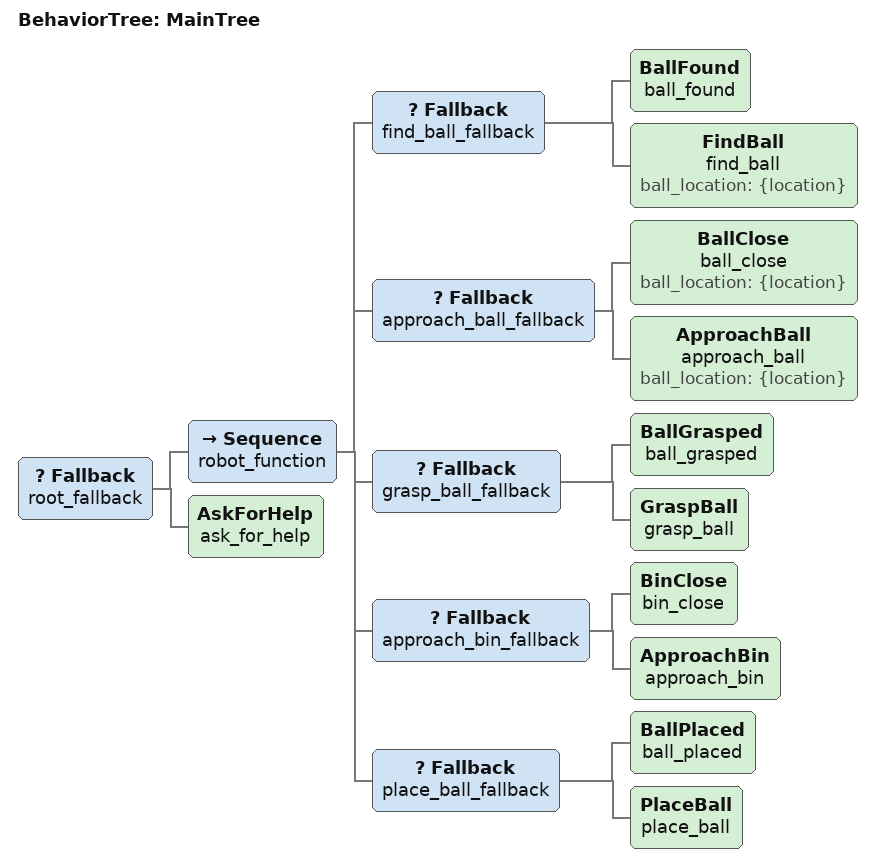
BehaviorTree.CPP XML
<?xml version="1.0" encoding="UTF-8"?>
<root BTCPP_format="3"
      main_tree_to_execute="MainTree">
  <BehaviorTree ID="MainTree">
    <Fallback name="root_fallback">
      <Sequence name="robot_function">
        <Fallback name="find_ball_fallback">
          <BallFound name="ball_found"/>
          <FindBall name="find_ball"
                    ball_location="{location}"/>
        </Fallback>
        <Fallback name="approach_ball_fallback">
          <BallClose name="ball_close"
                     ball_location="{location}"/>
          <ApproachBall name="approach_ball"
                        ball_location="{location}"/>
        </Fallback>
        <Fallback name="grasp_ball_fallback">
          <BallGrasped name="ball_grasped"/>
          <GraspBall name="grasp_ball"/>
        </Fallback>
        <Fallback name="approach_bin_fallback">
          <BinClose name="bin_close"/>
          <ApproachBin name="approach_bin"/>
        </Fallback>
        <Fallback name="place_ball_fallback">
          <BallPlaced name="ball_placed"/>
          <PlaceBall name="place_ball"/>
        </Fallback>
      </Sequence>
      <AskForHelp name="ask_for_help"/>
    </Fallback>
  </BehaviorTree>

</root>
